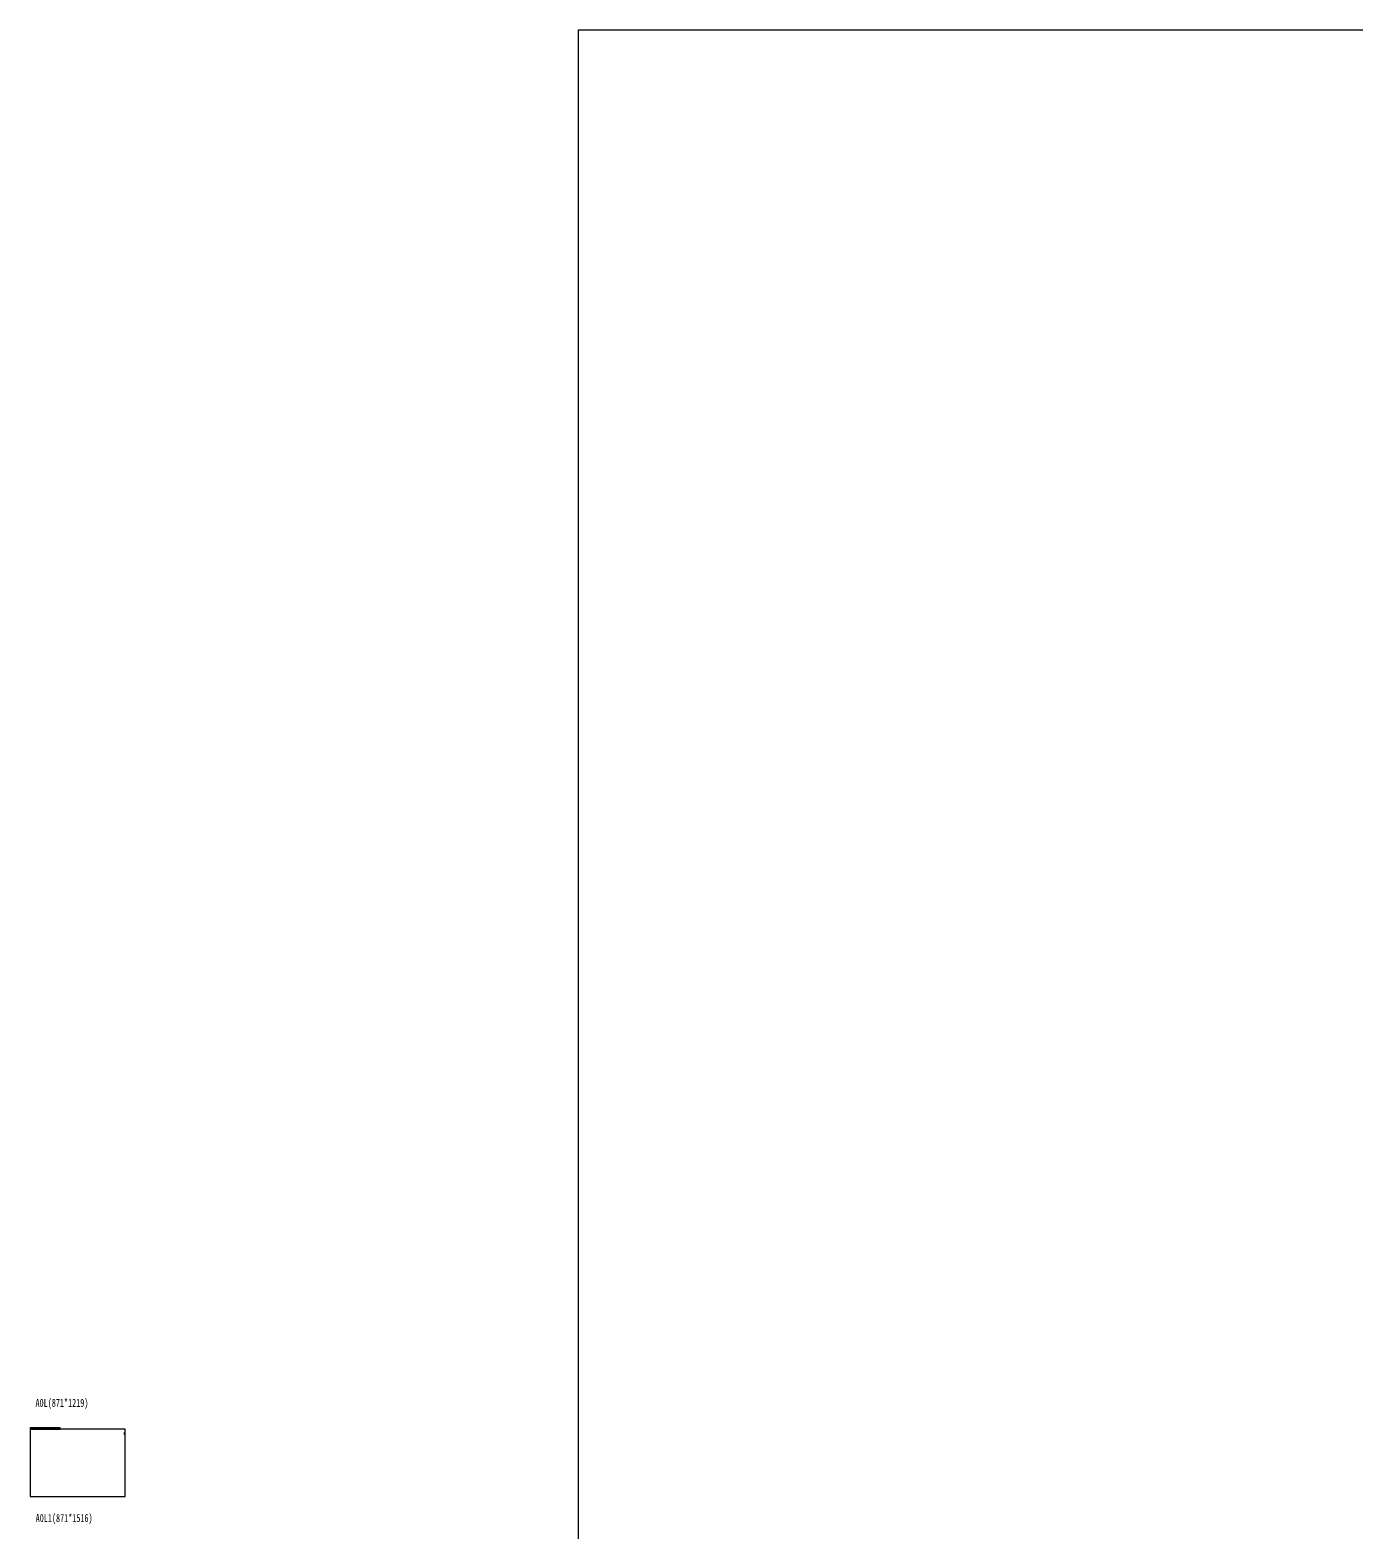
# Model space of a CAD drawing. Header units: millimetres. Extents: x -716506 to 4754388, y -184455 to 3397362.
# Drawn here: x -686648 to 971353, y 1519678 to 3397362 of the extents above; entities that cross this region are included whole.
import ezdxf

# ---------------------------------------------------------------- set-up
doc = ezdxf.new("R2010")
doc.units = ezdxf.units.MM
doc.header["$LTSCALE"] = 1000
doc.header["$MEASUREMENT"] = 0
doc.layers.add('C-XREF-SLCT', color=7, linetype='Continuous', plot=False)
doc.layers.add('内框', color=8, linetype='Continuous', plot=False)
doc.styles.add('Acs', font='Stfangso_0.ttf', dxfattribs={"width": 0.7})
doc.styles.add('TH-STYLE1', font='Stfangso_0.ttf', dxfattribs={"width": 0.65})
doc.styles.add('黑体', font='')
doc.styles.get('黑体').set_extended_font_data('SimHei')

# ---------------------------------------------------------------- blocks, each defined once
blk = doc.blocks.new('THAPE_A0L_inner')
at = {"layer": '内框'}
for p, q in [((0, 861), (0, 841)), ((0, 861), (378, 861)), ((0, 841), (63, 841)), ((36, 841), (0, 841)), ((108, 841), (36, 841)), ((63, 841), (63, 861)), ((63, 861), (63, 841)), ((63, 841), (335, 841)), ((252, 841), (108, 841)), ((378, 841), (252, 841)), ((335, 841), (335, 861)), ((335, 861), (335, 841)), ((335, 841), (378, 841)), ((378, 841), (378, 861)), ((1179, 774), (1179, 802))]:
    blk.add_line(p, q, dxfattribs=at)
blk.add_lwpolyline([(0, 0), (1189, 0), (1189, 841), (0, 841)], close=True, dxfattribs=at)
at = {"layer": '内框', "const_width": 1.4}
blk.add_lwpolyline([(25, 831), (25, 10), (1179, 10), (1179, 831)], close=True, dxfattribs=at)
at = {"layer": '内框', "const_width": 0.5}
blk.add_lwpolyline([(1099, 831), (1099, 10)], dxfattribs=at)
at = {"layer": '内框', "style": '黑体', "width": 0.8}
for s, p in [('内框名称：', (6, 847)), ('A0L', (339, 847))]:
    blk.add_text(s, height=9, dxfattribs=at).set_placement(p)
blk.add_attdef('内框名称', (66, 847), '', height=9, dxfattribs=at)
blk = doc.blocks.new('AcsAcadShareArea')
blk.add_lwpolyline([(0, 0), (118900, 0), (118900, 85000), (0, 85000)], close=True)
at = {"style": 'Acs', "width": 0.8}
blk.add_attdef('唯一编号', (7537, 861), '', height=1000, dxfattribs=at)

msp = doc.modelspace()

# ---------------------------------------------------------------- block references
at = {"layer": 'C-XREF-SLCT', "xscale": 40, "yscale": 40, "zscale": 40}
msp.add_blockref('AcsAcadShareArea', (-1612, -2637.94), dxfattribs=at)
at = {"layer": '内框', "xscale": 100, "yscale": 100, "zscale": 100}
msp.add_blockref('THAPE_A0L_inner', (-686648, 1565128.34), dxfattribs=at)

# ---------------------------------------------------------------- texts
at = {"layer": '内框', "char_height": 10000, "width": 30007.3099, "attachment_point": 1, "style": 'TH-STYLE1'}
for s, insert in [('A0L(871*1219)', (-679813.56, 1687230.65)), ('A0L1(871*1516)', (-679655.95, 1543328.92))]:
    msp.add_mtext(s, dxfattribs=dict(at, insert=insert))

doc.saveas('drawing.dxf')
